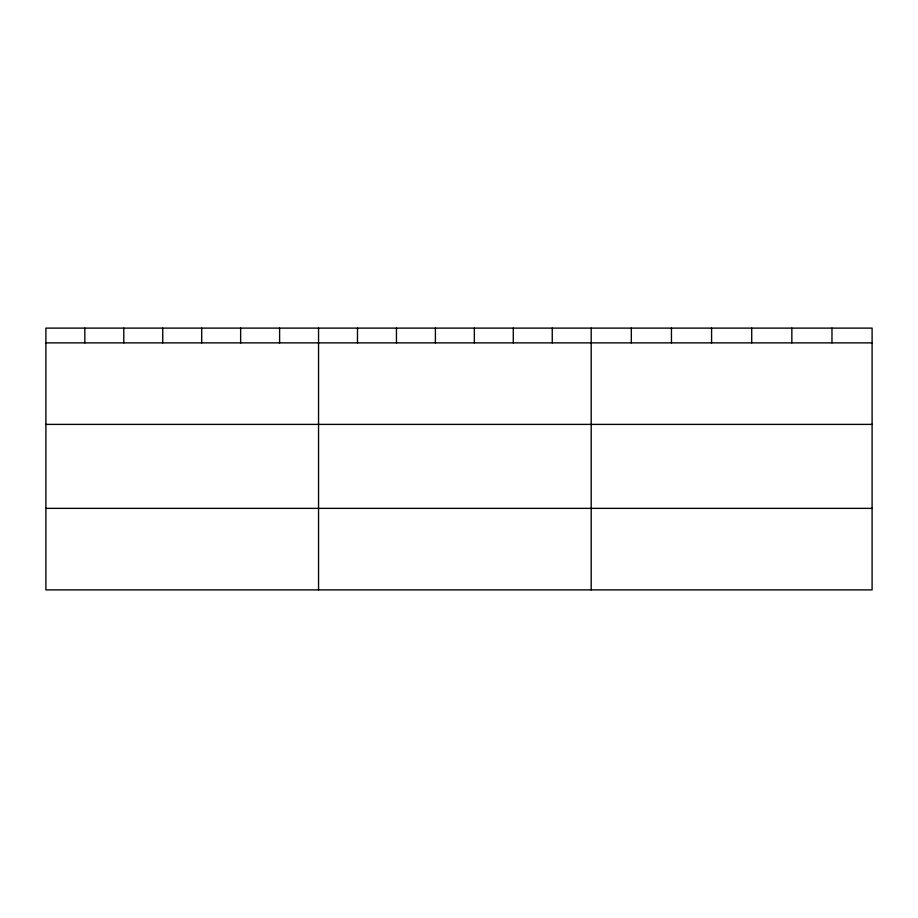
<?xml version="1.0" encoding="UTF-8"?>
<svg xmlns="http://www.w3.org/2000/svg" width="918" height="918" viewBox="0 0 918 918"><rect width="100%" height="100%" fill="white"/><g stroke="black" fill="none" stroke-linecap="round" stroke-linejoin="round"><path stroke-width="1.38" d="M872.1 424.391L872.1 328.116L45.9 328.116L45.9 589.884L872.1 589.884L872.1 424.391L45.9 424.391M45.9 342.873L872.1 342.873M45.9 508.365L872.1 508.365M831.972 328.116L831.972 342.873M791.844 328.116L791.844 342.873M751.716 328.116L751.716 342.873M711.576 328.116L711.576 342.873M671.448 328.116L671.448 342.873M631.32 328.116L631.32 342.873M591.192 328.116L591.192 589.884M552.246 328.116L552.246 342.873M513.288 328.116L513.288 342.873M474.342 328.116L474.342 342.873M435.396 328.116L435.396 342.873M396.45 328.116L396.45 342.873M357.492 328.116L357.492 342.873M318.546 328.116L318.546 589.884M279.6 328.116L279.6 342.873M240.642 328.116L240.642 342.873M201.696 328.116L201.696 342.873M162.75 328.116L162.75 342.873M123.804 328.116L123.804 342.873M84.846 328.116L84.846 342.873"/></g></svg>
